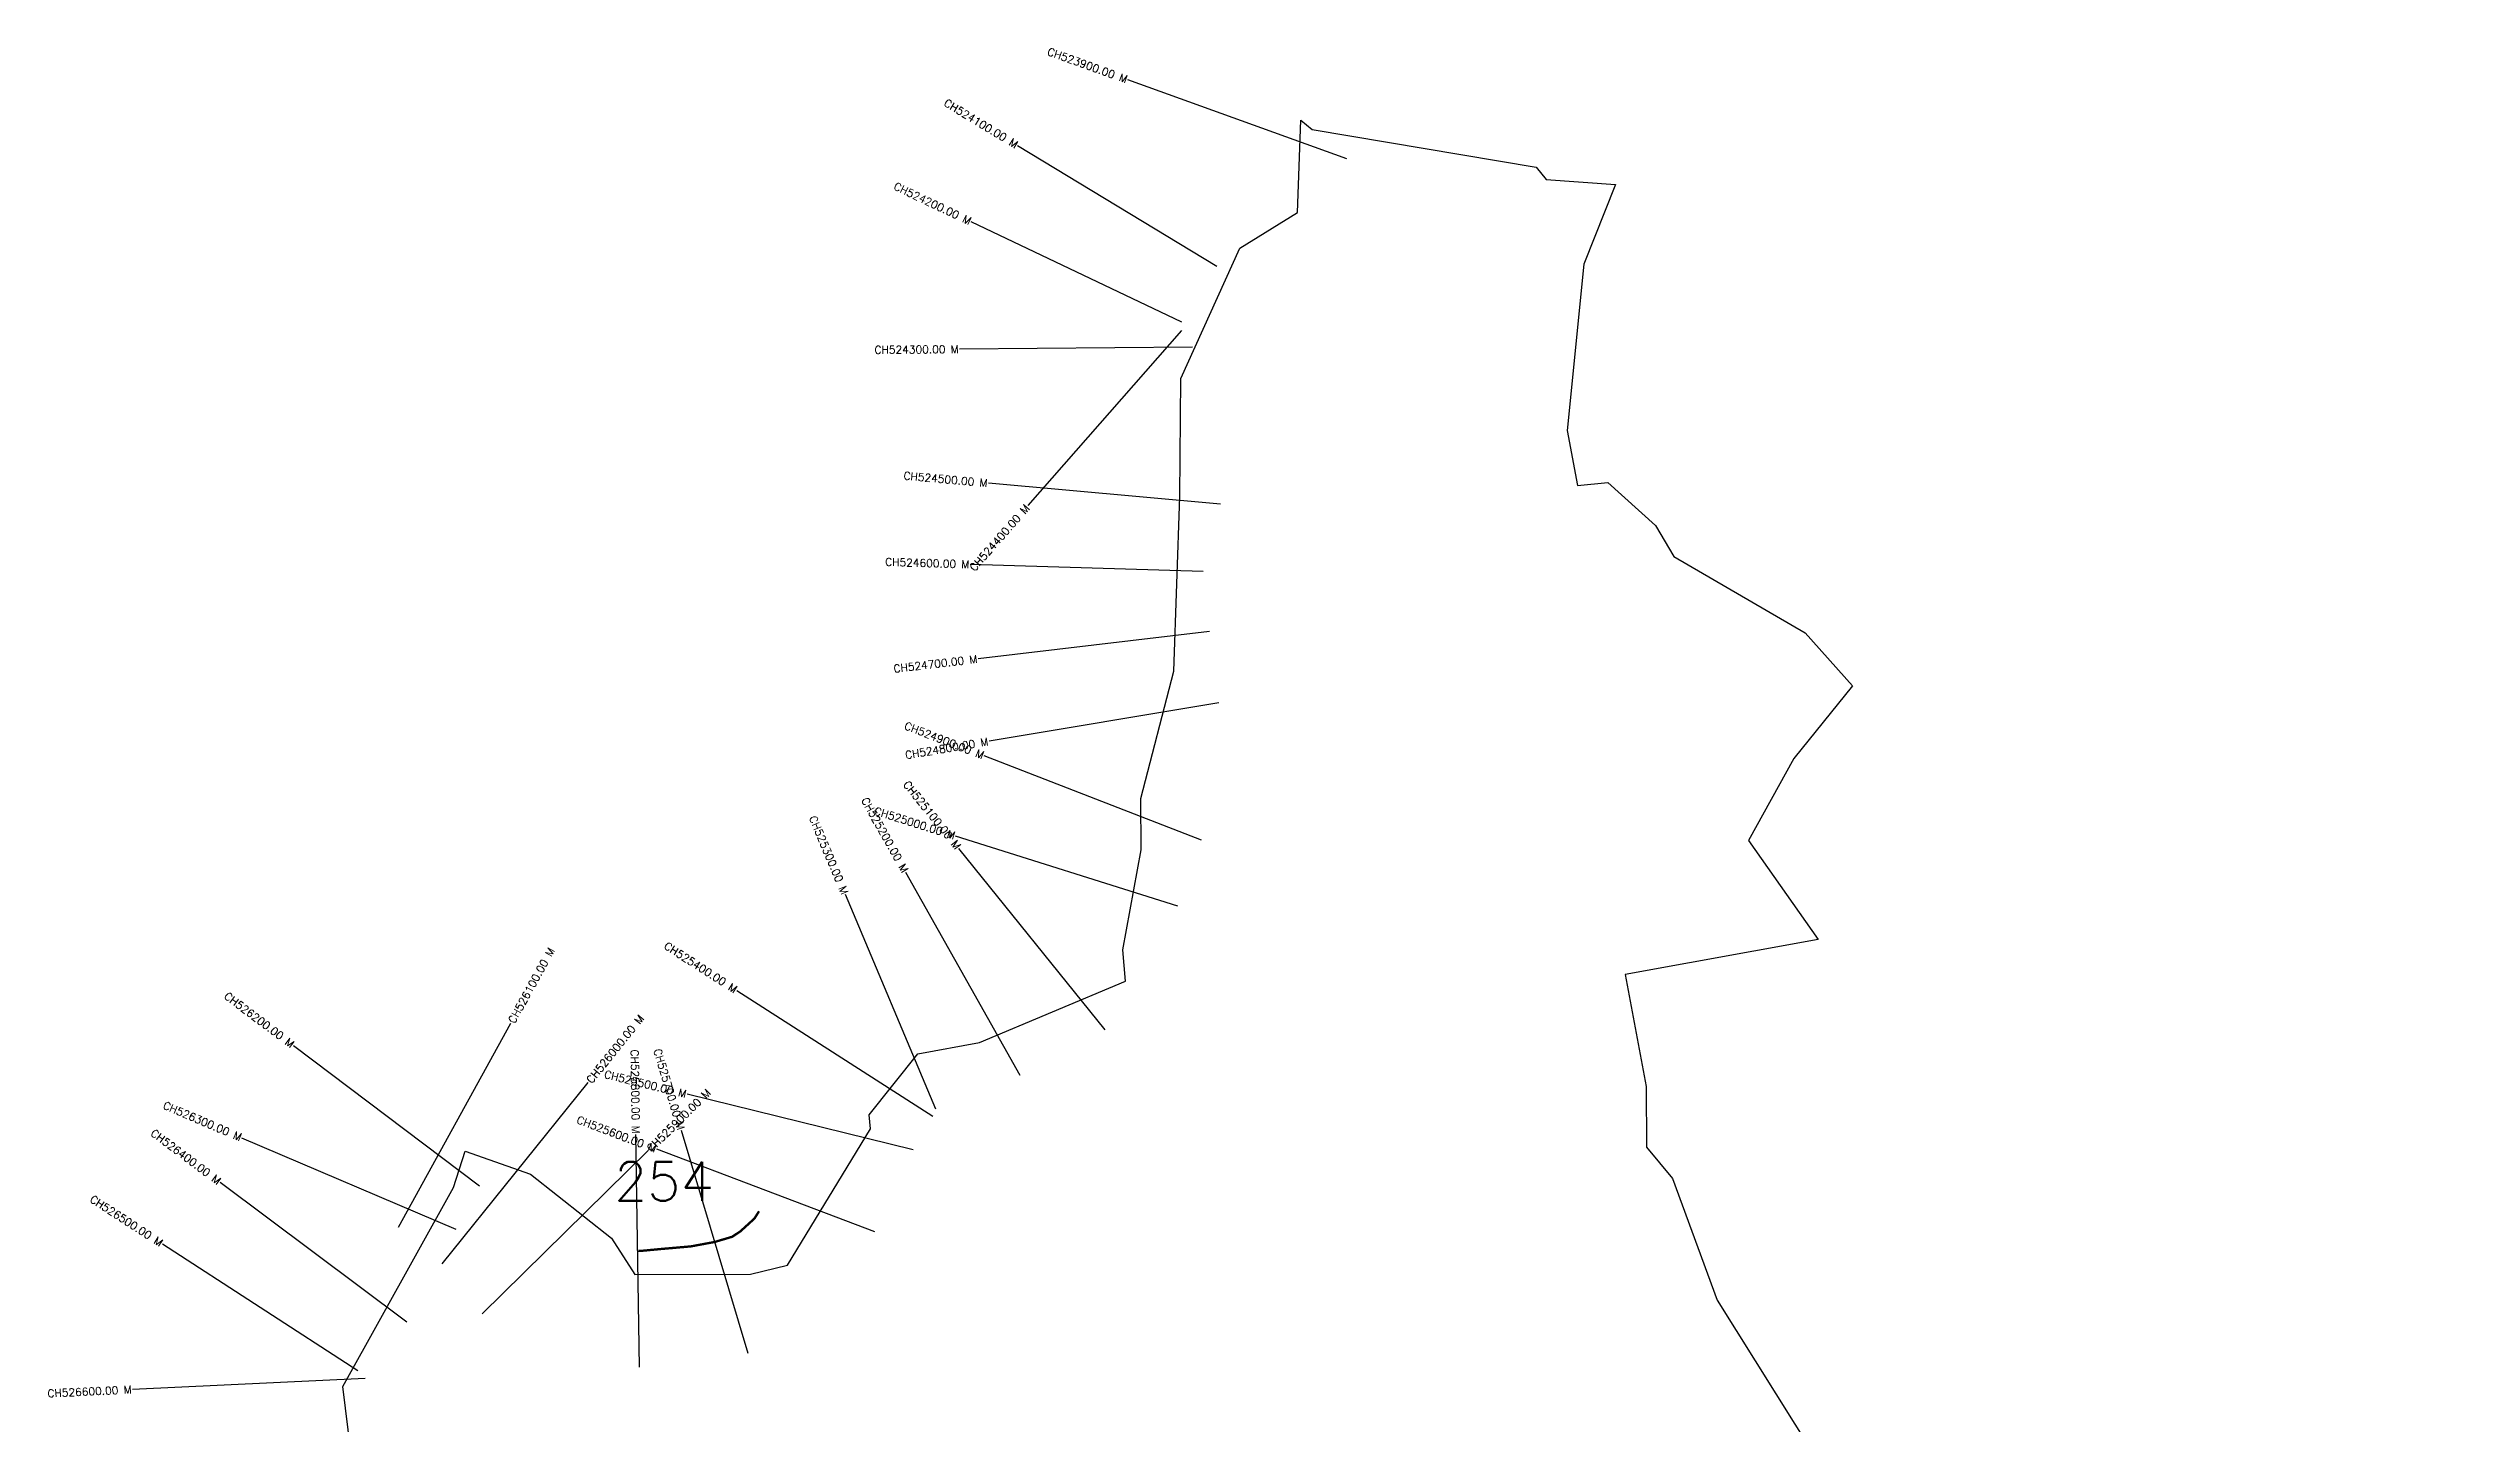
# Model space of a CAD drawing. Header units: metres. Extents: x 316827 to 319946, y 1873074 to 1876565.
# Drawn here: x 316827 to 319946, y 1874793 to 1876565 of the extents above; entities that cross this region are included whole.
import ezdxf
from ezdxf.enums import TextEntityAlignment as Align

# ---------------------------------------------------------------- set-up
doc = ezdxf.new("R2010")
doc.units = ezdxf.units.M
for name, color, linetype in [('ARTIFICIALLY PROTECTED', 4, 'Continuous'), ('CS', 134, 'Continuous'), ('CSMark', 6, 'Continuous'), ('village', 3, 'Continuous')]:
    doc.layers.add(name, color=color, linetype=linetype)
doc.styles.get("Standard").update_dxf_attribs({"font": 'simplex.shx'})

msp = doc.modelspace()

# ---------------------------------------------------------------- linework, layer by layer
at = {"color": 6, "flags": 128}
msp.add_lwpolyline([(318896, 1875950.1), (318919.5, 1875910.4)], dxfattribs=at)
at = {"layer": 'ARTIFICIALLY PROTECTED', "const_width": 3, "flags": 128}
msp.add_lwpolyline([(317741.8, 1875066.8), (317735.9, 1875057.4), (317717.9, 1875041), (317707.2, 1875033.9), (317684.7, 1875027.2), (317654, 1875021.5), (317616.2, 1875018.2), (317591.8, 1875015.9), (317586.3, 1875015.9)], dxfattribs=at)
at = {"layer": 'CS'}
for p, q in [((318498.7, 1876422.6), (318216.5, 1876524.2)), ((318331.2, 1876283.6), (318074.7, 1876439.2)), ((318285.9, 1876212.3), (318015, 1876341.2)), ((318285.6, 1876201.4), (318087.8, 1875975.9)), ((318299.8, 1876179.8), (317999.8, 1876177.3)), ((318335.8, 1875977.8), (318037, 1876004.7)), ((318313.4, 1875891.1), (318013.6, 1875900.1)), ((318321.6, 1875813.7), (318023.7, 1875778.4)), ((318333.8, 1875721.7), (318037.9, 1875672.3)), ((318311.4, 1875544.8), (318031.8, 1875653.4)), ((318281, 1875459.8), (317994.9, 1875550.1)), ((318187.6, 1875300.6), (317999.2, 1875534.1)), ((318078, 1875241.8), (317930.9, 1875503.3)), ((317969.4, 1875198.3), (317853, 1875474.8)), ((317965.4, 1875188.7), (317713.1, 1875350.9)), ((317277.7, 1875046.3), (317422.2, 1875309.2)), ((317382, 1875099.3), (317142.5, 1875280)), ((317333.8, 1874999.2), (317522, 1875232.8)), ((317940.4, 1875145.7), (317649.2, 1875217.5)), ((317587.8, 1874865.9), (317583.3, 1875165.8)), ((317727.7, 1874883.5), (317641.9, 1875171)), ((317352, 1875043.3), (317076.1, 1875161.1)), ((317385.2, 1874934.8), (317599.1, 1875145.1)), ((317890.8, 1875040.3), (317610.2, 1875146.6)), ((317288.2, 1874923.9), (317048.1, 1875103.8)), ((317225.4, 1874861.1), (316973.7, 1875024.4)), ((317234.8, 1874851.5), (316935.1, 1874837.2))]:
    msp.add_line(p, q, dxfattribs=at)
at = {"layer": 'village', "color": 6}
for points in [[(317226, 1874677.2, 0), (317205.8, 1874841.2, 0), (317348.3, 1875097.5, 0), (317363.4, 1875144.1, 0), (317447.6, 1875114.4, 0), (317552, 1875032.2, 0), (317581.9, 1874985.4, 0), (317730.7, 1874985.6, 0), (317778.5, 1874997.4, 0), (317885.4, 1875172.9, 0), (317883.7, 1875190.9, 0), (317946.1, 1875269.6, 0), (318025.7, 1875284.3, 0), (318213.4, 1875363.3, 0), (318210.2, 1875403.6, 0), (318233.9, 1875532.2, 0), (318233.4, 1875598.7, 0), (318275.6, 1875762.6, 0), (318283.7, 1875987.7, 0), (318284.7, 1876139.7, 0), (318360.8, 1876307.6, 0), (318435.2, 1876353.2, 0), (318439.1, 1876472.5, 0), (318453.9, 1876460.5, 0), (318742.4, 1876411.6, 0), (318755.2, 1876396.1, 0), (318844.4, 1876389.5, 0), (318803.7, 1876286.8, 0), (318782.1, 1876072.7, 0), (318795.3, 1876001.5, 0), (318834.6, 1876005.4, 0), (318896, 1875950.1, 0)], [(318919.5, 1875910.4, 0), (319088.4, 1875812.1, 0), (319149.4, 1875743.7, 0), (319074, 1875650.2, 0), (319015.7, 1875544.3, 0), (319105.1, 1875416.7, 0), (318856.9, 1875371.7, 0), (318883.9, 1875227.3, 0), (318884.1, 1875149.3, 0), (318917.6, 1875109.1, 0), (318975.3, 1874952.3, 0), (319099.9, 1874753.4, 0), (319183.7, 1874563.9, 0), (319275.5, 1874345, 0), (319349.2, 1874181.6, 0), (319454.4, 1873930.2, 0), (319446.9, 1873830.9, 0), (319475.5, 1873767.2, 0), (319510.2, 1873739.1, 0), (319588.1, 1873640.1, 0), (319619.2, 1873580.8, 0), (319815.7, 1873321.8, 0), (319946.4, 1873132.2, 0)]]:
    msp.add_polyline3d(points, dxfattribs=at)

# ---------------------------------------------------------------- texts
at = {"insert": (317555.1, 1875130.3), "char_height": 50, "attachment_point": 1}
msp.add_mtext_dynamic_manual_height_columns('254', width=84.374, gutter_width=1, heights=[74.2], dxfattribs=at)
at = {"layer": 'CSMark'}
for s, rotation, p in [('CH523900.00 M', 340.1858, (318215.6, 1876524.6)), ('CH524100.00 M', 328.7499, (318073.9, 1876439.8)), ('CH524200.00 M', 334.5513, (318014.1, 1876341.6)), ('CH524300.00 M', 0.4785, (317998.8, 1876177.3)), ('CH524500.00 M', 354.854, (318036, 1876004.8)), ('CH524400.00 M', 48.7506, (318087.2, 1875975.1)), ('CH524600.00 M', 358.2819, (318012.6, 1875900.1)), ('CH524700.00 M', 6.7436, (318022.7, 1875778.3)), ('CH524900.00 M', 338.7852, (318030.8, 1875653.7)), ('CH524800.00 M', 9.4877, (318036.9, 1875672.1)), ('CH525100.00 M', 308.8966, (317998.6, 1875534.9)), ('CH525300.00 M', 292.835, (317852.6, 1875475.7)), ('CH525200.00 M', 299.3469, (317930.4, 1875504.2)), ('CH525000.00 M', 342.4824, (317994, 1875550.4)), ('CH525400.00 M', 327.2628, (317712.3, 1875351.5)), ('CH526200.00 M', 322.9636, (317141.7, 1875280.6)), ('CH525800.00 M', 270.8615, (317583.3, 1875166.8)), ('CH525700.00 M', 286.6131, (317641.6, 1875171.9)), ('CH525500.00 M', 346.1488, (317648.2, 1875217.7)), ('CH526300.00 M', 336.8837, (317075.2, 1875161.5)), ('CH526400.00 M', 323.1519, (317047.3, 1875104.4)), ('CH525600.00 M', 339.2557, (317609.3, 1875146.9)), ('CH526500.00 M', 327.0173, (316972.9, 1875024.9)), ('CH526600.00 M', 2.7275, (316934.1, 1874837.2))]:
    msp.add_text(s, height=10, rotation=rotation, dxfattribs=at).set_placement(p, align=Align.MIDDLE_RIGHT)
for s, rotation, p in [('CH526100.00 M', 61.2076, (317422.7, 1875310.1)), ('CH526000.00 M', 51.1389, (317522.6, 1875233.5)), ('CH525900.00 M', 44.5167, (317599.8, 1875145.8))]:
    msp.add_text(s, height=10, rotation=rotation, dxfattribs=at).set_placement(p, align=Align.MIDDLE_LEFT)

doc.saveas('drawing.dxf')
